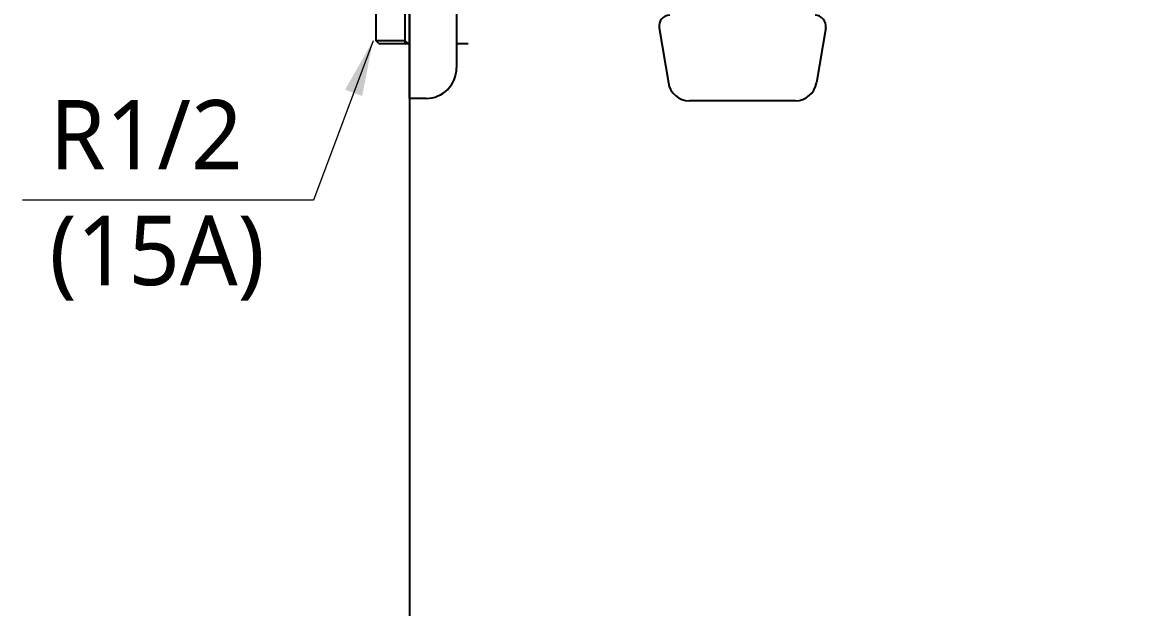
# Model space of a CAD drawing. Extents: x 4534 to 7211, y -322 to 1921.
# Drawn here: x 4626.8 to 5032.8, y 873.8 to 1084.4 of the extents above; entities that cross this region are included whole.
import ezdxf

# ---------------------------------------------------------------- set-up
doc = ezdxf.new("R2010")
doc.units = 0
doc.header["$LTSCALE"] = 3
doc.header["$MEASUREMENT"] = 0
doc.layers.get('0').update_dxf_attribs({"linetype": 'CONTINUOUS'})
for name, color, linetype in [('4', 4, 'CONTINUOUS'), ('6', 6, 'CONTINUOUS'), ('FAUCET', 4, 'CONTINUOUS')]:
    doc.layers.add(name, color=color, linetype=linetype)
doc.styles.add('GHS', font='romans', dxfattribs={"bigfont": 'ghs'})
doc.styles.get("Standard").update_dxf_attribs({"font": 'NanumGothic.ttf'})
doc.dimstyles.get("Standard").update_dxf_attribs({"dimtxt": 0.18, "dimasz": 0.18, "dimexe": 0.18, "dimexo": 0.0625, "dimgap": 0.09, "dimtad": 0, "dimtih": 1, "dimtoh": 1, "dimdec": 4, "dimzin": 0, "dimdsep": 46, "dimtxsty": 'Standard', "dimcen": 0.09, "dimadec": 0, "dimazin": 0, "dimtfac": 1, "dimtdec": 4, "dimtofl": 0, "dimtmove": 0, "dimatfit": 3, "dimfxl": 0, "dimtolj": 1, "dimtzin": 0, "dimarcsym": 0})

msp = doc.modelspace()

# ---------------------------------------------------------------- linework, layer by layer
at = {"layer": '4'}
for p, q in [((4766.18, 1057.12), (4766.18, 1117.12)), ((4783.18, 1106.12), (4783.18, 1068.12)), ((4754.18, 1077.87), (4754.18, 1096.37)), ((4764.68, 1076.87), (4764.68, 1097.37)), ((4766.18, 1096.75), (4766.18, 1077.49)), ((4764.68, 1077.87), (4754.18, 1077.87)), ((4755.18, 1076.87), (4754.18, 1077.87)), ((4755.18, 1076.87), (4766.18, 1076.87)), ((4765.68, 1076.87), (4764.68, 1077.87)), ((4783.18, 1076.87), (4787.3, 1076.87)), ((4772.18, 1057.12), (4766.18, 1057.12))]:
    msp.add_line(p, q, dxfattribs=at)
msp.add_arc((4772.18, 1068.12), 11, 270, 0, dxfattribs=at)
at = {"layer": '6'}
msp.add_lwpolyline([(7211.19, 1782.12), (4766.18, 1782.12), (4766.18, -122.88), (6663.58, -122.88), (6663.58, 887.12)], dxfattribs=at)
at = {"layer": 'FAUCET', "color": 4}
for p, q in [((4856.17, 1082.56), (4859.48, 1062.7)), ((4916.17, 1082.56), (4912.86, 1062.7)), ((4905.28, 1056.28), (4867.06, 1056.28))]:
    msp.add_line(p, q, dxfattribs=at)
for centre, radius, start, end in [((4859.96, 1083.19), 3.84, 90, 189.4623), ((4912.38, 1083.19), 3.84, 350.5377, 90), ((4867.06, 1063.97), 7.69, 189.4623, 270), ((4905.28, 1063.97), 7.69, 270, 350.5377)]:
    msp.add_arc(centre, radius, start, end, dxfattribs=at)

# ---------------------------------------------------------------- texts
at = {"color": 2, "linetype": 'Continuous', "lineweight": 5, "insert": (4636.46, 1056.54), "char_height": 25, "attachment_point": 1, "style": 'GHS'}
msp.add_mtext_dynamic_manual_height_columns('{\\fNanumGothic|b0|i0|c129|p50;R1/2\\P(15A)}', width=65.7242, gutter_width=20, heights=[0], dxfattribs=at)

# ---------------------------------------------------------------- leaders
at = {"linetype": 'Continuous', "lineweight": 5}
msp.add_leader([(4753.05, 1077.87), (4731.64, 1020.43), (4626.77, 1020.43)], dimstyle='Standard', override={"dimtxt": 30, "dimasz": 20, "dimexe": 0.8, "dimexo": 1, "dimgap": 1, "dimtad": 0, "dimtih": 0, "dimtoh": 0, "dimdec": 0, "dimzin": 8, "dimclrd": 3, "dimclre": 3, "dimclrt": 2, "dimazin": 2, "dimtdec": 0, "dimtix": 1, "dimtofl": 1, "dimlwd": 0, "dimarcsym": 1}, dxfattribs=at)

doc.saveas('drawing.dxf')
